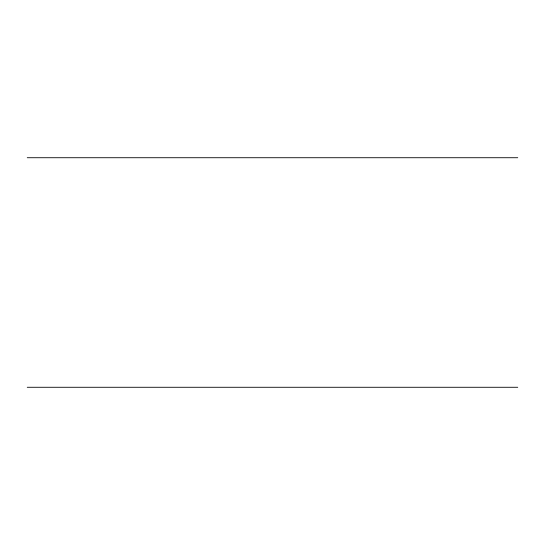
<?xml version="1.0" encoding="UTF-8"?>
<svg xmlns="http://www.w3.org/2000/svg" width="545" height="545" viewBox="0 0 545 545"><rect width="100%" height="100%" fill="white"/><g stroke="black" fill="none" stroke-linecap="round" stroke-linejoin="round"><path stroke-width="0.82" d="M27.25 157.723L517.75 157.723M27.25 387.277L517.75 387.277"/></g></svg>
